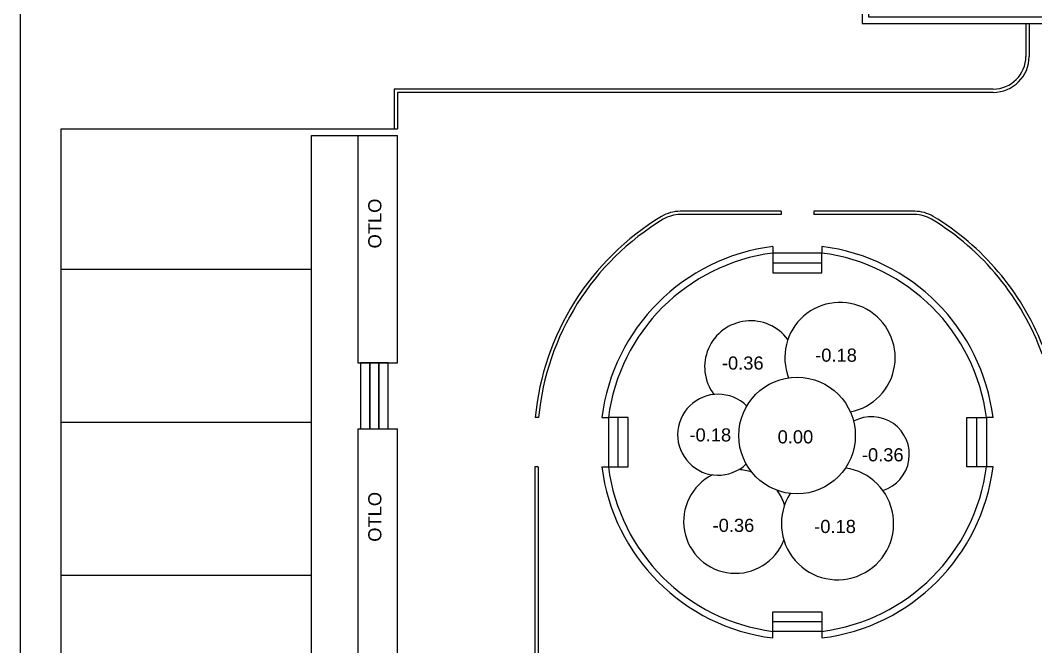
# Model space of a CAD drawing. Header units: metres. Extents: x 217 to 1422, y -179 to 129.
# Drawn here: x 457.89 to 488.9, y 66.97 to 86.09 of the extents above; entities that cross this region are included whole.
import ezdxf

# ---------------------------------------------------------------- set-up
doc = ezdxf.new("R2010")
doc.units = ezdxf.units.M
doc.header["$LTSCALE"] = 0.5
doc.header["$MEASUREMENT"] = 0
doc.styles.get("Standard").update_dxf_attribs({"font": 'arial.ttf'})

msp = doc.modelspace()

# ---------------------------------------------------------------- linework, layer by layer
at = {"transparency": 33554687}
msp.add_line((457.889, 95.988), (457.889, 19.948), dxfattribs=at)
at = {"transparency": 33554483}
for p, q in [((488.599, 85.988), (488.599, 84.988)), ((488.699, 85.988), (488.699, 84.988)), ((469.306, 83.988), (469.305, 82.772)), ((487.599, 83.988), (469.306, 83.988)), ((487.599, 83.888), (469.405, 83.888)), ((469.406, 83.888), (469.405, 82.772)), ((466.777, 82.572), (469.405, 82.572)), ((466.777, 55.712), (466.777, 82.572)), ((469.405, 82.772), (469.405, 82.772)), ((481.122, 80.259), (478.042, 80.259)), ((481.122, 80.159), (478.042, 80.159)), ((481.122, 80.259), (481.122, 80.159)), ((485.203, 80.259), (482.122, 80.259)), ((482.122, 80.259), (482.122, 80.159)), ((485.203, 80.159), (482.122, 80.159)), ((480.872, 79.186), (480.872, 78.984)), ((482.372, 79.186), (482.372, 78.984)), ((480.872, 78.684), (482.372, 78.684)), ((473.715, 73.961), (473.614, 73.961)), ((475.647, 73.961), (475.849, 73.961)), ((476.149, 72.461), (476.149, 73.961)), ((487.096, 72.461), (487.096, 73.961)), ((487.597, 73.961), (487.396, 73.961)), ((468.197, 73.619), (469.405, 73.619)), ((473.607, 72.461), (473.607, 66.706)), ((473.707, 72.461), (473.607, 72.461)), ((473.707, 72.461), (473.707, 66.706)), ((475.647, 72.461), (475.849, 72.461)), ((487.597, 72.461), (487.396, 72.461)), ((480.872, 67.737), (482.372, 67.737)), ((480.872, 67.236), (480.872, 67.437)), ((482.372, 67.437), (482.372, 67.236))]:
    msp.add_line(p, q, dxfattribs=at)
at = {"ltscale": 0.5, "transparency": 33554508}
for p, q in [((466.777, 78.483), (459.132, 78.483)), ((466.777, 73.812), (459.132, 73.812)), ((466.777, 69.142), (459.132, 69.142))]:
    msp.add_line(p, q, dxfattribs=at)
at = {"transparency": 33554508}
msp.add_lwpolyline([(483.599, 89.038), (483.599, 85.988), (489.189, 85.988), (489.189, 86.188), (483.799, 86.188), (483.799, 89.038)], dxfattribs=at)
at = {"transparency": 33554483}
for points in [[(469.123, 55.712), (459.132, 55.712), (459.132, 82.772), (469.405, 82.772)], [(468.197, 82.572), (468.197, 75.636), (469.405, 75.636), (469.405, 82.572)], [(468.197, 73.619), (468.197, 66.683), (469.405, 66.683), (469.405, 73.619)]]:
    msp.add_lwpolyline(points, dxfattribs=at)
for points in [[(480.872, 78.384), (482.372, 78.384), (482.372, 78.984), (480.872, 78.984)], [(468.559, 75.636), (468.277, 75.636), (468.277, 73.619), (468.559, 73.619)], [(468.841, 75.636), (468.559, 75.636), (468.559, 73.619), (468.841, 73.619)], [(469.123, 75.636), (468.841, 75.636), (468.841, 73.619), (469.123, 73.619)], [(476.449, 72.461), (476.449, 73.961), (475.849, 73.961), (475.849, 72.461)], [(486.796, 72.461), (486.796, 73.961), (487.396, 73.961), (487.396, 72.461)], [(480.872, 68.037), (482.372, 68.037), (482.372, 67.437), (480.872, 67.437)]]:
    msp.add_lwpolyline(points, close=True, dxfattribs=at)
msp.add_circle((481.61, 73.414), 1.78, dxfattribs=at)
for centre, radius, start, end in [((487.599, 84.988), 1, 270, 0), ((487.599, 84.988), 1.1, 270, 0), ((481.622, 73.211), 8.043, 121.043, 174.6496), ((481.622, 73.211), 7.943, 121.043, 174.5821), ((478.042, 79.159), 1.1, 90, 121.043), ((478.042, 79.159), 1, 90, 121.043), ((485.203, 79.159), 1.1, 58.957, 90), ((485.203, 79.159), 1, 58.957, 90), ((481.622, 73.211), 7.943, 19.7663, 58.957), ((481.622, 73.211), 8.043, 21.6617, 58.957), ((481.622, 73.211), 6.022, 97.1544, 172.8456), ((481.622, 73.211), 6.022, 7.1544, 82.8456), ((481.622, 73.211), 5.822, 97.4015, 172.5985), ((481.622, 73.211), 5.822, 7.4015, 82.5985), ((482.922, 75.793), 1.685, 280.7649, 201.4901), ((480.196, 75.508), 1.408, 36.3735, 216.6706), ((479.2, 73.439), 1.236, 45.0407, 313.8064), ((483.885, 72.837), 1.154, 287.4354, 118.4274), ((481.622, 73.211), 6.022, 187.1544, 262.8456), ((481.622, 73.211), 5.822, 187.4015, 262.5985), ((479.73, 70.794), 1.584, 71.8907, 86.4398), ((482.846, 70.726), 1.714, 147.5312, 81.865), ((481.622, 73.211), 6.022, 277.1544, 352.8456), ((481.622, 73.211), 5.822, 277.4015, 352.5985), ((479.73, 70.794), 1.584, 116.2345, 338.9161), ((479.73, 70.794), 1.584, 18.6116, 36.8045)]:
    msp.add_arc(centre, radius, start, end, dxfattribs=at)

# ---------------------------------------------------------------- texts
at = {"transparency": 33554483, "char_height": 0.4, "attachment_point": 1, "rotation": 90}
for insert in [(468.515, 79.125), (468.515, 70.172)]:
    msp.add_mtext_dynamic_manual_height_columns('OTLO', width=0.987, gutter_width=1, heights=[0], dxfattribs=dict(at, insert=insert))
at = {"transparency": 33554483, "char_height": 0.4, "attachment_point": 1}
for s, insert in [('-0.18', (482.164, 76.068)), ('-0.36', (479.315, 75.827)), ('-0.18', (478.324, 73.634)), ('0.00', (481.017, 73.575)), ('-0.36', (483.591, 73.027)), ('-0.36', (479.031, 70.874)), ('-0.18', (482.134, 70.84))]:
    msp.add_mtext_dynamic_manual_height_columns(s, width=0.987, gutter_width=1, heights=[0], dxfattribs=dict(at, insert=insert))

doc.saveas('drawing.dxf')
